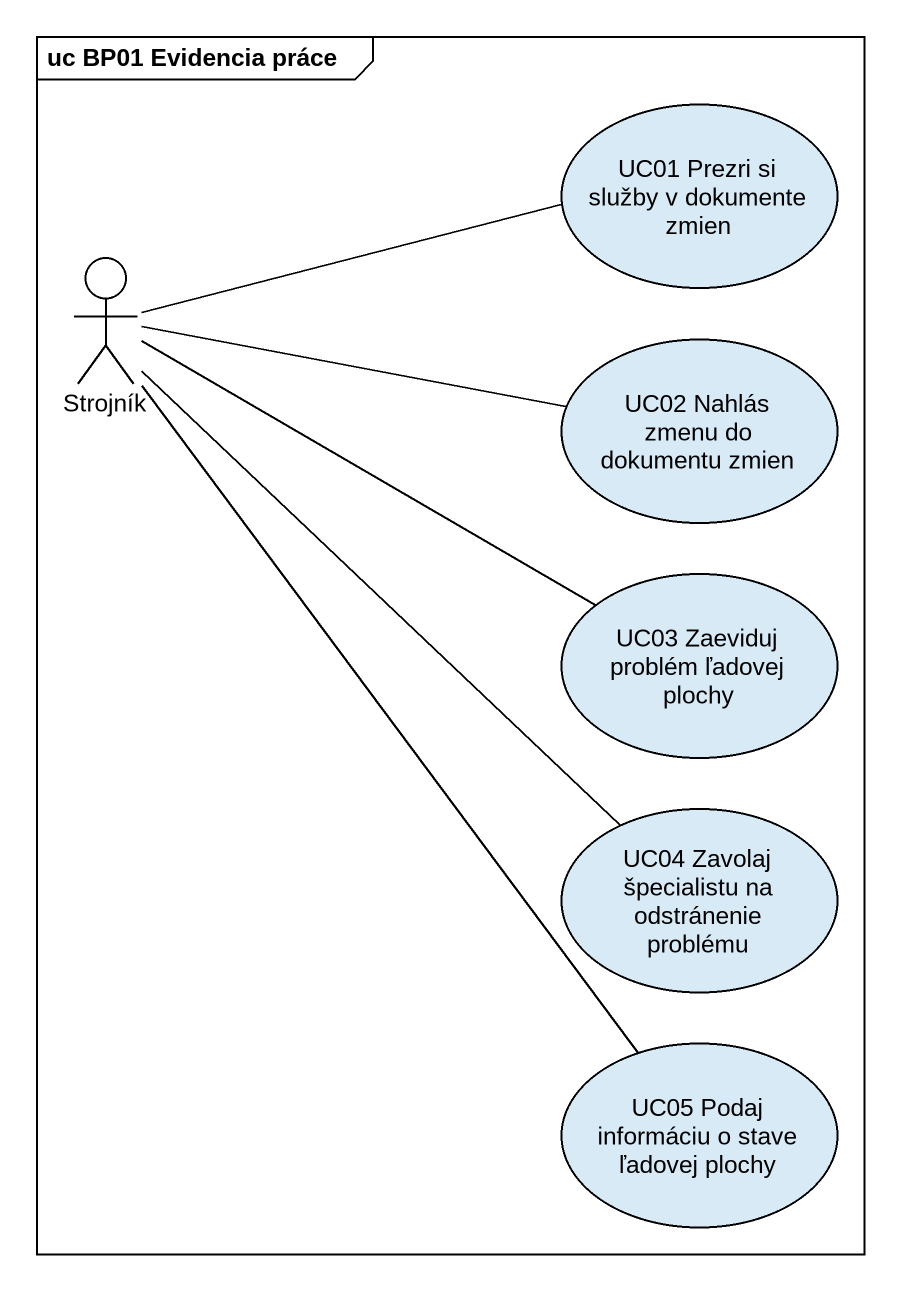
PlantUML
@startuml
mainframe uc BP01 Evidencia práce
usecase "UC01 Prezri si služby v dokumente zmien" as UC01_Prezri_si_služby_v
actor Strojník
usecase "UC02 Nahlás zmenu do dokumentu zmien" as UC02_Nahlás_zmenu_do
usecase "UC03 Zaeviduj problém ľadovej plochy" as UC03_Zaeviduj_problém
usecase "UC04 Zavolaj špecialistu na odstránenie problému" as UC04_Zavolaj_špecialistu_na
usecase "UC05 Podaj informáciu o stave ľadovej plochy" as UC05_Podaj_informáciu_o
Strojník -right- UC01_Prezri_si_služby_v
Strojník -right- UC02_Nahlás_zmenu_do
Strojník -right- UC03_Zaeviduj_problém
Strojník -- UC04_Zavolaj_špecialistu_na
Strojník -- UC05_Podaj_informáciu_o
@enduml
